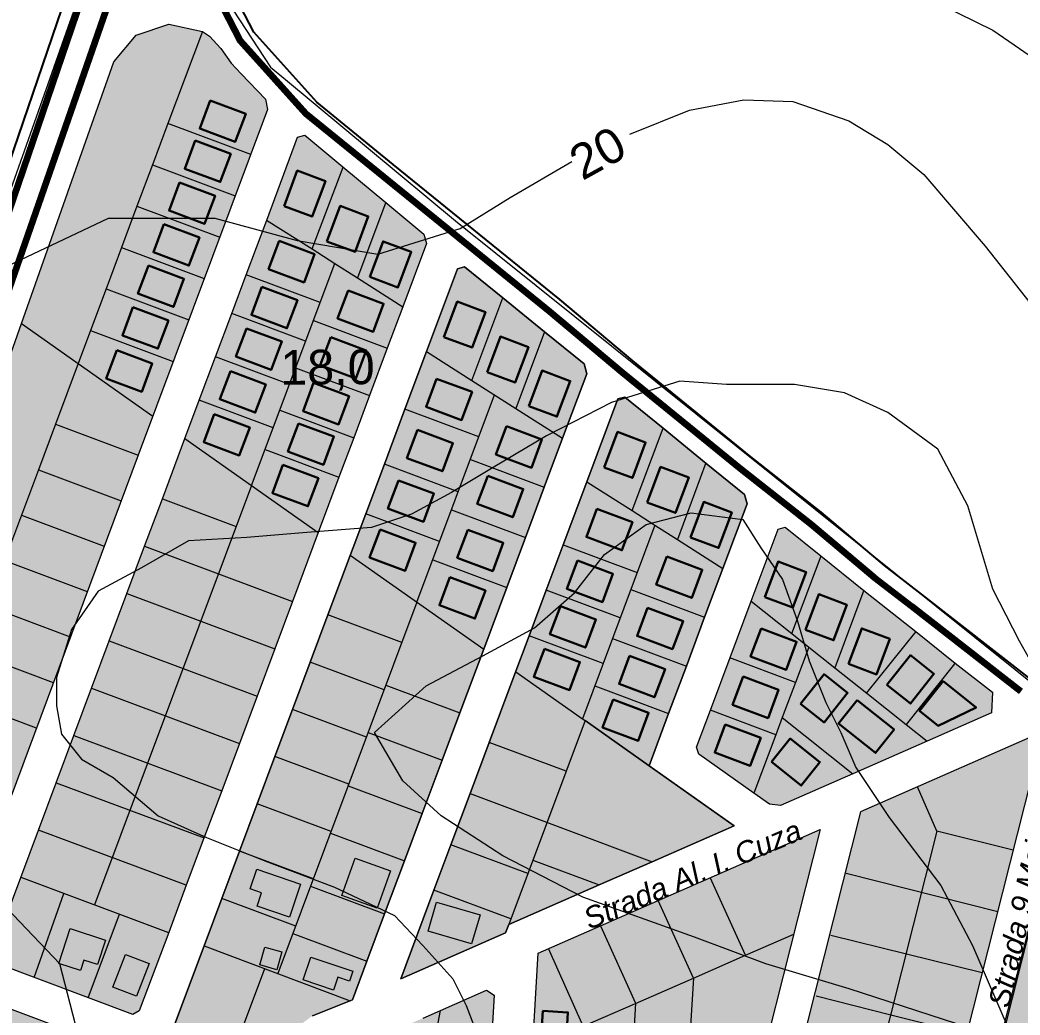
# Model space of a CAD drawing. Header units: metres. Extents: x 783184 to 1587399, y 282652 to 580595.
# Drawn here: x 787942.8 to 788259.5, y 291125.7 to 291440.9 of the extents above; entities that cross this region are included whole.
import ezdxf

# ---------------------------------------------------------------- set-up
doc = ezdxf.new("R2010")
doc.units = ezdxf.units.M
doc.header["$LTSCALE"] = 0.5
for name, color, linetype in [('cladiri', 18, 'CONTINUOUS'), ('curbe  de nivelI', 7, 'CONTINUOUS'), ('denumire strazi', 3, 'CONTINUOUS'), ('drumuri extravilan', 7, 'CONTINUOUS'), ('institutii publice servicii', 20, 'CONTINUOUS'), ('Limita intravilan existent', 1, 'CONTINUOUS'), ('Limita intravilan propus', 5, 'CONTINUOUS'), ('locuinte si functiuni complementare', 51, 'CONTINUOUS'), ('spatii verzi', 90, 'CONTINUOUS'), ('strazi', 7, 'CONTINUOUS')]:
    doc.layers.add(name, color=color, linetype=linetype)
doc.layers.add('cote de nivel', color=1, linetype='CONTINUOUS', lineweight=211)
doc.layers.add('Limite proprietati', color=7, linetype='CONTINUOUS', lineweight=5)
doc.styles.add('arial', font='arial.ttf')
doc.styles.add('ARIAL_ITALIC', font='ariali.ttf')

msp = doc.modelspace()

# ---------------------------------------------------------------- hatches: boundary and pattern name
at = {"layer": 'cladiri', "linetype": 'ByBlock', "lineweight": 30}
h = msp.add_hatch(color=0, dxfattribs=at)
h.dxf.hatch_style = 1
h.paths.add_polyline_path([(788014.34261, 291411.19488), (788003.1038, 291415.40074), (787999.77416, 291406.50336), (788011.01297, 291402.2975)])
h = msp.add_hatch(color=0, dxfattribs=at)
h.dxf.hatch_style = 1
h.paths.add_polyline_path([(788009.57757, 291398.46185), (787998.33876, 291402.66771), (787995.00912, 291393.77032), (788006.24792, 291389.56446)])
h = msp.add_hatch(color=0, dxfattribs=at)
h.dxf.hatch_style = 1
h.paths.add_polyline_path([(788039.55312, 291389.86824), (788030.65573, 291393.19788), (788026.44987, 291381.95907), (788035.34725, 291378.62943)])
h = msp.add_hatch(color=0, dxfattribs=at)
h.dxf.hatch_style = 1
h.paths.add_polyline_path([(788004.62021, 291385.21493), (787993.38141, 291389.42079), (787990.05177, 291380.5234), (788001.29057, 291376.31754)])
h = msp.add_hatch(color=0, dxfattribs=at)
h.dxf.hatch_style = 1
h.paths.add_polyline_path([(788053.14786, 291378.64312), (788044.25048, 291381.97276), (788040.04462, 291370.73396), (788048.942, 291367.40432)])
h = msp.add_hatch(color=0, dxfattribs=at)
h.dxf.hatch_style = 1
h.paths.add_polyline_path([(787999.67602, 291372.00317), (787988.43722, 291376.20904), (787985.10758, 291367.31165), (787996.34638, 291363.10579)])
h = msp.add_hatch(color=0, dxfattribs=at)
h.dxf.hatch_style = 1
h.paths.add_polyline_path([(788036.12031, 291366.67495), (788024.8815, 291370.88081), (788021.55186, 291361.98342), (788032.79067, 291357.77756)])
h = msp.add_hatch(color=0, dxfattribs=at)
h.dxf.hatch_style = 1
h.paths.add_polyline_path([(788066.74692, 291367.41445), (788057.84954, 291370.74409), (788053.64368, 291359.50528), (788062.54106, 291356.17564)])
h = msp.add_hatch(color=0, dxfattribs=at)
h.dxf.hatch_style = 1
h.paths.add_polyline_path([(787994.77851, 291358.91615), (787983.5397, 291363.12201), (787980.21006, 291354.22462), (787991.44887, 291350.01876)])
h = msp.add_hatch(color=0, dxfattribs=at)
h.dxf.hatch_style = 1
h.paths.add_polyline_path([(788030.68546, 291352.15208), (788019.44666, 291356.35794), (788016.11702, 291347.46055), (788027.35582, 291343.25469)])
h = msp.add_hatch(color=0, dxfattribs=at)
h.dxf.hatch_style = 1
h.paths.add_polyline_path([(788058.01058, 291350.98745), (788046.77178, 291355.19331), (788043.44214, 291346.29592), (788054.68094, 291342.09006)])
h = msp.add_hatch(color=0, dxfattribs=at)
h.dxf.hatch_style = 1
h.paths.add_polyline_path([(788090.21363, 291348.34608), (788081.31624, 291351.67572), (788077.11038, 291340.43692), (788086.00776, 291337.10728)])
h = msp.add_hatch(color=0, dxfattribs=at)
h.dxf.hatch_style = 1
h.paths.add_polyline_path([(787989.82532, 291345.68035), (787978.58651, 291349.88621), (787975.25687, 291340.98883), (787986.49568, 291336.78297)])
h = msp.add_hatch(color=0, dxfattribs=at)
h.dxf.hatch_style = 1
h.paths.add_polyline_path([(788025.76514, 291339.0041), (788014.52633, 291343.20996), (788011.19669, 291334.31258), (788022.4355, 291330.10671)])
h = msp.add_hatch(color=0, dxfattribs=at)
h.dxf.hatch_style = 1
h.paths.add_polyline_path([(788103.86205, 291337.26439), (788094.96466, 291340.59403), (788090.7588, 291329.35522), (788099.65618, 291326.02558)])
h = msp.add_hatch(color=0, dxfattribs=at)
h.dxf.hatch_style = 1
h.paths.add_polyline_path([(788052.4852, 291336.22265), (788041.2464, 291340.42851), (788037.91676, 291331.53112), (788049.15556, 291327.32526)])
h = msp.add_hatch(color=0, dxfattribs=at)
h.dxf.hatch_style = 1
h.paths.add_polyline_path([(787984.72541, 291332.0525), (787973.48661, 291336.25836), (787970.15697, 291327.36098), (787981.39577, 291323.15512)])
h = msp.add_hatch(color=0, dxfattribs=at)
h.dxf.hatch_style = 1
h.paths.add_polyline_path([(788020.69233, 291325.44866), (788009.45352, 291329.65452), (788006.12388, 291320.75713), (788017.36269, 291316.55127)])
h = msp.add_hatch(color=0, dxfattribs=at)
h.dxf.hatch_style = 1
h.paths.add_polyline_path([(788117.08297, 291326.51713), (788108.18559, 291329.84677), (788103.97973, 291318.60796), (788112.87711, 291315.27832)])
h = msp.add_hatch(color=0, dxfattribs=at)
h.dxf.hatch_style = 1
h.paths.add_polyline_path([(788047.05146, 291321.70272), (788035.81265, 291325.90858), (788032.48301, 291317.01119), (788043.72182, 291312.80533)])
h = msp.add_hatch(color=0, dxfattribs=at)
h.dxf.hatch_style = 1
h.paths.add_polyline_path([(788085.9996, 291323.06524), (788074.76079, 291327.2711), (788071.43115, 291318.37371), (788082.66996, 291314.16785)])
h = msp.add_hatch(color=0, dxfattribs=at)
h.dxf.hatch_style = 1
h.paths.add_polyline_path([(788015.60702, 291311.85983), (788004.36822, 291316.06569), (788001.03858, 291307.1683), (788012.27738, 291302.96244)])
h = msp.add_hatch(color=0, dxfattribs=at)
h.dxf.hatch_style = 1
h.paths.add_polyline_path([(788042.26707, 291308.918), (788031.02827, 291313.12386), (788027.69863, 291304.22648), (788038.93743, 291300.02062)])
h = msp.add_hatch(color=0, dxfattribs=at)
h.dxf.hatch_style = 1
h.paths.add_polyline_path([(788108.11366, 291307.97573), (788096.87486, 291312.18159), (788093.54522, 291303.28421), (788104.78402, 291299.07835)])
h = msp.add_hatch(color=0, dxfattribs=at)
h.dxf.hatch_style = 1
h.paths.add_polyline_path([(788079.92727, 291306.83889), (788068.68846, 291311.04475), (788065.35882, 291302.14737), (788076.59763, 291297.9415)])
h = msp.add_hatch(color=0, dxfattribs=at)
h.dxf.hatch_style = 1
h.paths.add_polyline_path([(788140.97519, 291307.09396), (788132.0778, 291310.4236), (788127.87194, 291299.1848), (788136.76933, 291295.85516)])
h = msp.add_hatch(color=0, dxfattribs=at)
h.dxf.hatch_style = 1
h.paths.add_polyline_path([(788037.34019, 291295.75251), (788026.10139, 291299.95837), (788022.77175, 291291.06099), (788034.01055, 291286.85513)])
h = msp.add_hatch(color=0, dxfattribs=at)
h.dxf.hatch_style = 1
h.paths.add_polyline_path([(788102.24191, 291292.28537), (788091.0031, 291296.49123), (788087.67346, 291287.59384), (788098.91227, 291283.38798)])
h = msp.add_hatch(color=0, dxfattribs=at)
h.dxf.hatch_style = 1
h.paths.add_polyline_path([(788154.61079, 291295.97802), (788145.71341, 291299.30766), (788141.50754, 291288.06886), (788150.40493, 291284.73922)])
h = msp.add_hatch(color=0, dxfattribs=at)
h.dxf.hatch_style = 1
h.paths.add_polyline_path([(788073.94957, 291290.86542), (788062.71076, 291295.07128), (788059.38112, 291286.1739), (788070.61993, 291281.96804)])
h = msp.add_hatch(color=0, dxfattribs=at)
h.dxf.hatch_style = 1
h.paths.add_polyline_path([(788168.26413, 291284.89404), (788159.36674, 291288.22368), (788155.16088, 291276.98488), (788164.05827, 291273.65524)])
h = msp.add_hatch(color=0, dxfattribs=at)
h.dxf.hatch_style = 1
h.paths.add_polyline_path([(788136.77187, 291281.84172), (788125.53306, 291286.04758), (788122.20342, 291277.1502), (788133.44223, 291272.94434)])
h = msp.add_hatch(color=0, dxfattribs=at)
h.dxf.hatch_style = 1
h.paths.add_polyline_path([(788068.12309, 291275.29604), (788056.88428, 291279.5019), (788053.55464, 291270.60451), (788064.79344, 291266.39865)])
h = msp.add_hatch(color=0, dxfattribs=at)
h.dxf.hatch_style = 1
h.paths.add_polyline_path([(788095.86282, 291275.23933), (788084.62402, 291279.44519), (788081.29438, 291270.5478), (788092.53318, 291266.34194)])
h = msp.add_hatch(color=0, dxfattribs=at)
h.dxf.hatch_style = 1
h.paths.add_polyline_path([(788158.88593, 291266.75221), (788147.64712, 291270.95808), (788144.31748, 291262.06069), (788155.55629, 291257.85483)])
h = msp.add_hatch(color=0, dxfattribs=at)
h.dxf.hatch_style = 1
h.paths.add_polyline_path([(788130.63428, 291265.44101), (788119.39548, 291269.64688), (788116.06584, 291260.74949), (788127.30464, 291256.54363)])
h = msp.add_hatch(color=0, dxfattribs=at)
h.dxf.hatch_style = 1
h.paths.add_polyline_path([(788191.80663, 291266.02857), (788182.90924, 291269.35821), (788178.70338, 291258.1194), (788187.60077, 291254.78976)])
h = msp.add_hatch(color=0, dxfattribs=at)
h.dxf.hatch_style = 1
h.paths.add_polyline_path([(788090.23856, 291260.21031), (788078.99976, 291264.41617), (788075.67012, 291255.51878), (788086.90892, 291251.31292)])
h = msp.add_hatch(color=0, dxfattribs=at)
h.dxf.hatch_style = 1
h.paths.add_polyline_path([(788204.68581, 291255.68084), (788195.78842, 291259.01048), (788191.58256, 291247.77168), (788200.47995, 291244.44204)])
h = msp.add_hatch(color=0, dxfattribs=at)
h.dxf.hatch_style = 1
h.paths.add_polyline_path([(788125.23676, 291251.01789), (788113.99796, 291255.22375), (788110.66832, 291246.32636), (788121.90712, 291242.1205)])
h = msp.add_hatch(color=0, dxfattribs=at)
h.dxf.hatch_style = 1
h.paths.add_polyline_path([(788152.81115, 291250.51934), (788141.57235, 291254.7252), (788138.24271, 291245.82781), (788149.48151, 291241.62195)])
h = msp.add_hatch(color=0, dxfattribs=at)
h.dxf.hatch_style = 1
h.paths.add_polyline_path([(788188.79296, 291243.9553), (788177.55416, 291248.16116), (788174.22452, 291239.26377), (788185.46332, 291235.05791)])
h = msp.add_hatch(color=0, dxfattribs=at)
h.dxf.hatch_style = 1
h.paths.add_polyline_path([(788218.29626, 291244.86319), (788209.39887, 291248.19283), (788205.19301, 291236.95402), (788214.09039, 291233.62438)])
h = msp.add_hatch(color=0, dxfattribs=at)
h.dxf.hatch_style = 1
h.paths.add_polyline_path([(788120.18581, 291237.52086), (788108.94701, 291241.72672), (788105.61737, 291232.82933), (788116.85617, 291228.62347)])
h = msp.add_hatch(color=0, dxfattribs=at)
h.dxf.hatch_style = 1
h.paths.add_polyline_path([(788147.1122, 291235.29074), (788135.8734, 291239.4966), (788132.54376, 291230.59922), (788143.78256, 291226.39336)])
h = msp.add_hatch(color=0, dxfattribs=at)
h.dxf.hatch_style = 1
h.paths.add_polyline_path([(788217.37128, 291230.26973), (788224.80834, 291224.35871), (788232.27489, 291233.75289), (788224.83783, 291239.66391)])
h = msp.add_hatch(color=0, dxfattribs=at)
h.dxf.hatch_style = 1
h.paths.add_polyline_path([(788183.0816, 291228.69352), (788171.84279, 291232.89938), (788168.51315, 291224.00199), (788179.75196, 291219.79613)])
h = msp.add_hatch(color=0, dxfattribs=at)
h.dxf.hatch_style = 1
h.paths.add_polyline_path([(788204.95075, 291227.77607), (788197.51369, 291233.68709), (788190.04714, 291224.29291), (788197.4842, 291218.38189)])
h = msp.add_hatch(color=0, dxfattribs=at)
h.dxf.hatch_style = 1
h.paths.add_polyline_path([(788235.18576, 291231.43931), (788227.71921, 291222.04513), (788233.65431, 291217.32788), (788245.61071, 291223.15351)])
h = msp.add_hatch(color=0, dxfattribs=at)
h.dxf.hatch_style = 1
h.paths.add_polyline_path([(788141.93285, 291221.45059), (788130.69404, 291225.65645), (788127.3644, 291216.75906), (788138.60321, 291212.5532)])
h = msp.add_hatch(color=0, dxfattribs=at)
h.dxf.hatch_style = 1
h.paths.add_polyline_path([(788207.92997, 291225.49466), (788202.01895, 291218.0576), (788213.76168, 291208.72442), (788219.6727, 291216.16148)])
h = msp.add_hatch(color=0, dxfattribs=at)
h.dxf.hatch_style = 1
h.paths.add_polyline_path([(788177.41883, 291213.5616), (788166.18002, 291217.76746), (788162.85038, 291208.87007), (788174.08919, 291204.66421)])
h = msp.add_hatch(color=0, dxfattribs=at)
h.dxf.hatch_style = 1
h.paths.add_polyline_path([(788186.76851, 291213.30945), (788180.85749, 291205.87239), (788190.25168, 291198.40584), (788196.16269, 291205.8429)])
at = {"layer": 'cladiri', "linetype": 'ByBlock', "lineweight": 5}
h = msp.add_hatch(color=256, dxfattribs=at)
h.paths.add_polyline_path([(788060.16996, 291171.40966), (788048.96187, 291175.42484), (788044.73302, 291163.62029), (788055.94111, 291159.60511)])
h.paths.add_polyline_path([(788043.5123, 291137.70882), (788047.19323, 291136.4827), (788048.22815, 291139.58963), (788034.90537, 291144.02746), (788032.50816, 291136.83083), (788042.15002, 291133.61912)])
h.paths.add_polyline_path([(788025.75786, 291145.70682), (788020.35655, 291147.21522), (788018.7909, 291141.60896), (788024.19221, 291140.10055)])
h.paths.add_polyline_path([(788031.72682, 291167.18314), (788017.87532, 291171.93798), (788015.73972, 291165.71667), (788019.37109, 291164.47012), (788017.92557, 291160.2591), (788028.14568, 291156.75081)])
msp.add_hatch(color=256, dxfattribs=at).paths.add_polyline_path([(788088.53195, 291157.46621), (788074.78619, 291161.48138), (788072.09245, 291152.25951), (788085.83822, 291148.24434)])
h = msp.add_hatch(color=256, dxfattribs=at)
h.paths.add_polyline_path([(787969.92502, 291149.44632), (787958.77828, 291153.0879), (787955.17828, 291142.06844), (787961.99239, 291139.84231), (787963.05763, 291143.10293), (787967.39025, 291141.68749)])
h.paths.add_polyline_path([(787983.72492, 291142.09414), (787976.24869, 291144.94791), (787972.28298, 291134.55868), (787979.75922, 291131.70491)])
at = {"layer": 'cladiri', "linetype": 'ByBlock', "lineweight": 30}
h = msp.add_hatch(color=0, dxfattribs=at)
h.dxf.hatch_style = 1
h.paths.add_polyline_path([(788116.37346, 291126.57433), (788108.38647, 291127.0303), (788107.73102, 291115.54899), (788115.71801, 291115.09303)])
at = {"layer": 'institutii publice servicii', "linetype": 'ByBlock', "lineweight": 5}
h = msp.add_hatch(color=1, dxfattribs=at)
h.paths.add_polyline_path([(788206.59663, 291202.16469), (788184.25981, 291219.91813), (788182.23914, 291214.51853), (788175.29518, 291195.96306), (788180.23956, 291192.47849), (788183.70608, 291192.12937)])
h.paths.add_polyline_path([(788210.99065, 291227.67677), (788200.89506, 291235.7008), (788192.62572, 291242.27332), (788188.44276, 291231.09572), (788184.25981, 291219.91813), (788206.59663, 291202.16469), (788230.11944, 291212.4731), (788223.51623, 291217.72137)])
at = {"layer": 'locuinte si functiuni complementare', "linetype": 'ByBlock', "lineweight": 5}
for points in [[(788021.23459, 291412.49252), (788020.55559, 291415.81329), (788012.90454, 291423.83952), (788009.67185, 291427.23072), (788006.42654, 291431.88821), (788002.80987, 291435.72704), (788000.59316, 291437.22347), (787989.70752, 291408.13511), (787984.80068, 291395.02317), (787979.89384, 291381.91122), (787974.987, 291368.79928), (787970.08015, 291355.68733), (787965.17331, 291342.57538), (787961.26193, 291332.12353), (787961.26194, 291332.12352), (787954.03824, 291312.82049), (787948.65573, 291298.43749), (787943.27323, 291284.0545), (787937.89073, 291269.6715), (787932.50822, 291255.28849), (787927.12572, 291240.90549), (787921.74321, 291226.52248), (787916.36071, 291212.13949), (787910.97821, 291197.7565), (787905.60026, 291183.38566), (787931.86466, 291173.55682), (787980.26624, 291303.00527)], [(788059.25541, 291336.85057), (788064.16704, 291349.97532), (788071.65748, 291369.9911), (788070.85878, 291372.9785), (788058.75101, 291383.03435), (788045.2032, 291394.28619), (788033.11643, 291404.26618), (788030.87323, 291403.66645), (788021.06012, 291377.44221), (788014.55117, 291360.04916), (788009.9808, 291347.83632), (788004.84965, 291334.12497), (787999.71849, 291320.41362), (787995.15835, 291308.22813), (787988.02089, 291289.1574), (787982.41308, 291274.17235), (787976.80526, 291259.18727), (787971.22857, 291244.19056), (787965.62075, 291229.20548), (787960.01294, 291214.2204), (787954.40512, 291199.23533), (787948.79731, 291184.25026), (787943.18949, 291169.26517), (787933.83087, 291144.25728), (787934.70977, 291142.32613), (787978.7218, 291125.83543), (787980.68132, 291126.97325), (787990.0413, 291151.77027), (787995.59453, 291166.73747), (788001.20235, 291181.72255), (788006.81017, 291196.70763), (788012.41798, 291211.69268), (788018.02579, 291226.67774), (788023.6336, 291241.6628), (788029.24141, 291256.64787), (788037.40268, 291278.45621), (788043.96009, 291295.97879), (788048.64262, 291308.49132), (788053.64759, 291321.8655)], [(788108.95833, 291342.14333), (788121.47948, 291331.98275), (788122.3233, 291328.82742), (788114.67457, 291308.38869), (788108.88937, 291292.9296), (788102.93107, 291277.00796), (788096.97277, 291261.08633), (788089.68634, 291241.61571), (788082.13485, 291221.4368), (788076.52704, 291206.45173), (788070.21824, 291189.59351), (788064.61043, 291174.60845), (788058.30164, 291157.75024), (788052.69382, 291142.76515), (788048.10308, 291130.49788), (788035.48823, 291125.48655), (788024.20369, 291117.19797), (788018.55165, 291111.80179), (788016.95162, 291111.55095), (787992.66821, 291120.64961), (787991.78931, 291122.58076), (788001.19078, 291147.64177), (788006.73333, 291162.60879), (788012.34115, 291177.59387), (788017.94903, 291192.57894), (788023.55691, 291207.56399), (788029.16462, 291222.54911), (788034.77248, 291237.53417), (788040.38029, 291252.51924), (788052.32402, 291284.43498), (788058.24026, 291300.24422), (788064.73128, 291317.58946), (788071.56709, 291335.85594), (788081.38077, 291362.07981), (788083.61005, 291362.686), (788095.732, 291352.87614)], [(788160.19799, 291300.45291), (788172.27014, 291290.60789), (788173.08778, 291287.58309), (788165.44684, 291267.16517), (788159.66077, 291251.70376), (788153.8707, 291236.23166), (788148.26288, 291221.24658), (788142.06997, 291204.69805), (788169.03211, 291185.69633), (788143.04419, 291174.30328), (788126.21028, 291166.92333), (788097.61717, 291154.38817), (788096.63957, 291151.77584), (788063.43039, 291137.21724), (788073.92575, 291165.2627), (788079.31789, 291179.67144), (788085.38403, 291195.88126), (788091.45018, 291212.09107), (788098.95573, 291232.14723), (788104.07676, 291245.83151), (788109.47428, 291260.25464), (788114.8718, 291274.67777), (788122.33936, 291294.63242), (788132.15304, 291320.85629), (788134.39527, 291321.46502), (788146.49631, 291311.62685)], [(788237.83792, 291100.35309), (788265.72635, 291210.59077), (788262.63708, 291213.63005), (788209.00544, 291190.11922), (788180.31572, 291076.24808), (788162.23333, 290995.65279), (788136.84753, 290932.96788), (788138.55753, 290928.26888), (788184.65372, 290904.85845), (788189.20792, 290906.91916)]]:
    msp.add_hatch(color=51, dxfattribs=at).paths.add_polyline_path(points)
h = msp.add_hatch(color=51, dxfattribs=at)
h.paths.add_polyline_path([(788182.23914, 291214.51853), (788161.46688, 291222.29207), (788157.08181, 291210.5744), (788157.78218, 291208.30545), (788175.29518, 291195.96306)])
h.paths.add_polyline_path([(788188.43376, 291231.07167), (788167.66151, 291238.84521), (788161.46688, 291222.29207), (788182.23914, 291214.51853), (788184.25981, 291219.91813)])
h.paths.add_polyline_path([(788192.62572, 291242.27332), (788187.28462, 291246.51846), (788174.37334, 291256.78041), (788167.7173, 291238.99429), (788167.66151, 291238.84521), (788188.43376, 291231.07167)])
h.paths.add_polyline_path([(788196.4957, 291271.13209), (788185.1646, 291280.23761), (788182.91907, 291279.61613), (788174.37334, 291256.78041), (788187.28462, 291246.51846)])
h.paths.add_polyline_path([(788210.07085, 291260.22013), (788196.4957, 291271.13209), (788187.28462, 291246.51846), (788192.62572, 291242.27332), (788200.89506, 291235.7008)])
h.paths.add_polyline_path([(788226.54596, 291247.24798), (788210.07085, 291260.22013), (788200.89506, 291235.7008), (788210.87163, 291227.77137)])
h.paths.add_polyline_path([(788238.96011, 291237.15238), (788226.54596, 291247.24798), (788210.87163, 291227.77137), (788210.99065, 291227.67677), (788223.51623, 291217.72137), (788230.11944, 291212.4731), (788250.54584, 291221.4322), (788250.81321, 291227.96024)])
h = msp.add_hatch(color=256, dxfattribs=at)
h.paths.add_polyline_path([(788247.37554, 291010.44953), (788233.63572, 291042.47863), (788217.25282, 290977.45985), (788239.37993, 290978.71174)])
h.paths.add_polyline_path([(788259.39457, 291058.15834), (788237.73077, 291058.73065), (788233.63572, 291042.47863), (788247.37554, 291010.44953)])
h.paths.add_polyline_path([(788257.69929, 291088.16101), (788245.07035, 291087.85925), (788237.73077, 291058.73065), (788259.38572, 291058.31488)])
h.paths.add_polyline_path([(788273.64405, 291115.06352), (788252.79842, 291116.79334), (788245.07035, 291087.85925), (788275.24482, 291088.58025)])
h.paths.add_polyline_path([(788304.06004, 291156.5695), (788265.88179, 291166.18937), (788252.79842, 291116.79334), (788273.64405, 291115.06352), (788301.12766, 291114.10843)])
h.paths.add_polyline_path([(788305.47872, 291177.11219), (788275.38489, 291203.90423), (788265.88179, 291166.18937), (788304.06004, 291156.5695)])
h = msp.add_hatch(color=51, dxfattribs=at)
h.paths.add_polyline_path([(788196.252, 291184.52647), (788106.91171, 291145.32213), (788105.04867, 291112.6879), (788106.38012, 291111.1904), (788173.41053, 291107.14788), (788177.51058, 291110.14792)])
h.paths.add_polyline_path([(788172.52233, 291090.66679), (788170.34733, 291093.78279), (788106.60109, 291097.6568), (788087.15974, 291064.91909), (788088.42072, 291054.71492), (788089.12975, 291049.85828), (788089.7797, 291047.64725), (788095.70492, 291026.38082), (788145.06801, 291035.24456), (788146.60216, 291027.39382), (788097.82686, 291018.63392), (788103.0734, 290999.29178), (788103.61338, 290993.00671), (788108.69451, 290945.12186), (788126.28175, 290936.18896), (788138.38827, 290965.84183), (788151.02321, 290996.8699), (788151.97835, 290999.80888)])
h.paths.add_polyline_path([(788074.95336, 291059.87386), (788074.96167, 291065.18889), (788075.587, 291065.84982), (788075.58987, 291067.68199), (788077.32981, 291072.33586), (788090.87435, 291095.91735), (788092.30273, 291120.4276), (788074.56034, 291119.93143), (788075.86639, 291127.12007), (788070.55367, 291124.7658), (788052.17621, 291116.80439), (788046.77771, 291116.30298), (788034.46034, 291109.9992), (788028.80345, 291105.98191), (788021.60948, 291099.17764), (788018.97741, 291096.66472), (787983.674, 291046.56977), (787979.64175, 291043.80992), (787960.77177, 291016.89731), (788033.8746, 290979.84279), (788033.30185, 290979.08034), (788094.00737, 290948.21246), (788096.67344, 290948.34225), (788091.95565, 290992.88824), (788080.31331, 291034.33809), (788078.19598, 291041.87634), (788077.39584, 291046.1442)])
h = msp.add_hatch(color=51, dxfattribs=at)
h.paths.add_polyline_path([(787948.85764, 291124.25014), (787930.40394, 291131.16449), (787928.45908, 291130.27559), (787923.20831, 291116.19088), (787943.15087, 291109.01933)])
h.paths.add_polyline_path([(787943.15087, 291109.01933), (787923.20831, 291116.19088), (787917.95755, 291102.10616), (787918.82028, 291100.21133), (787937.35967, 291093.56319)])
h.paths.add_polyline_path([(787963.10192, 291101.84473), (787943.15087, 291109.01933), (787937.35967, 291093.56319), (787957.3174, 291086.40643)])
h.paths.add_polyline_path([(787968.70987, 291116.81178), (787948.85764, 291124.25014), (787943.15087, 291109.01933), (787963.10192, 291101.84473)])
h.paths.add_polyline_path([(787988.56728, 291109.37149), (787968.70987, 291116.81178), (787963.10192, 291101.84473), (787983.05818, 291094.66826)])
h.paths.add_polyline_path([(787983.05818, 291094.66826), (787963.10192, 291101.84473), (787957.3174, 291086.40643), (787977.28035, 291079.24781)])
h.paths.add_polyline_path([(788000.26247, 291088.48142), (787983.05818, 291094.66826), (787977.28035, 291079.24781), (787989.40869, 291074.89864), (787990.39024, 291074.94233)])
h.paths.add_polyline_path([(788009.0705, 291100.56103), (788008.83881, 291101.77603), (787988.56728, 291109.37149), (787983.05818, 291094.66826), (788000.26247, 291088.48142)])
at = {"layer": 'spatii verzi', "linetype": 'ByBlock', "lineweight": 5}
for points in [[(787961.26193, 291332.12353), (787965.17331, 291342.57538), (787970.08015, 291355.68733), (787974.987, 291368.79928), (787979.89384, 291381.91122), (787984.80068, 291395.02317), (787989.70752, 291408.13511), (788000.59316, 291437.22347), (787989.98557, 291439.5894), (787979.58841, 291436.02722), (787972.52447, 291427.58441), (787943.34434, 291344.75106), (787888.63916, 291189.73295), (787905.60026, 291183.38566), (787910.97821, 291197.7565), (787916.36071, 291212.13949), (787921.74321, 291226.52248), (787927.12572, 291240.90549), (787932.50822, 291255.28849), (787937.89073, 291269.6715), (787943.27323, 291284.0545), (787948.65573, 291298.43749), (787954.03824, 291312.82049), (787961.26194, 291332.12352)], [(788092.9761, 291131.98239), (788090.58505, 291133.64247), (788075.86639, 291127.12007), (788074.56034, 291119.93143), (788092.30273, 291120.4276)]]:
    msp.add_hatch(color=3, dxfattribs=at).paths.add_polyline_path(points)

# ---------------------------------------------------------------- linework, layer by layer
at = {"layer": 'cladiri', "color": 0, "linetype": 'ByBlock', "lineweight": 30}
for points in [[(788003.1038, 291415.40074), (788014.34261, 291411.19488), (788011.01297, 291402.2975), (787999.77416, 291406.50336), (788003.1038, 291415.40074)], [(787998.33876, 291402.66771), (788009.57757, 291398.46185), (788006.24792, 291389.56446), (787995.00912, 291393.77032), (787998.33876, 291402.66771)], [(788026.44987, 291381.95907), (788030.65573, 291393.19788), (788039.55312, 291389.86824), (788035.34725, 291378.62943), (788026.44987, 291381.95907)], [(787993.38141, 291389.42079), (788004.62021, 291385.21493), (788001.29057, 291376.31754), (787990.05177, 291380.5234), (787993.38141, 291389.42079)], [(788040.04462, 291370.73396), (788044.25048, 291381.97276), (788053.14786, 291378.64312), (788048.942, 291367.40432), (788040.04462, 291370.73396)], [(787988.43722, 291376.20904), (787999.67602, 291372.00317), (787996.34638, 291363.10579), (787985.10758, 291367.31165), (787988.43722, 291376.20904)], [(788024.8815, 291370.88081), (788036.12031, 291366.67495), (788032.79067, 291357.77756), (788021.55186, 291361.98342), (788024.8815, 291370.88081)], [(788053.64368, 291359.50528), (788057.84954, 291370.74409), (788066.74692, 291367.41445), (788062.54106, 291356.17564), (788053.64368, 291359.50528)], [(787983.5397, 291363.12201), (787994.77851, 291358.91615), (787991.44887, 291350.01876), (787980.21006, 291354.22462), (787983.5397, 291363.12201)], [(788019.44666, 291356.35794), (788030.68546, 291352.15208), (788027.35582, 291343.25469), (788016.11702, 291347.46055), (788019.44666, 291356.35794)], [(788046.77178, 291355.19331), (788058.01058, 291350.98745), (788054.68094, 291342.09006), (788043.44214, 291346.29592), (788046.77178, 291355.19331)], [(788077.11038, 291340.43692), (788081.31624, 291351.67572), (788090.21363, 291348.34608), (788086.00776, 291337.10728), (788077.11038, 291340.43692)], [(787978.58651, 291349.88621), (787989.82532, 291345.68035), (787986.49568, 291336.78297), (787975.25687, 291340.98883), (787978.58651, 291349.88621)], [(788014.52633, 291343.20996), (788025.76514, 291339.0041), (788022.4355, 291330.10671), (788011.19669, 291334.31258), (788014.52633, 291343.20996)], [(788090.7588, 291329.35522), (788094.96466, 291340.59403), (788103.86205, 291337.26439), (788099.65618, 291326.02558), (788090.7588, 291329.35522)], [(788041.2464, 291340.42851), (788052.4852, 291336.22265), (788049.15556, 291327.32526), (788037.91676, 291331.53112), (788041.2464, 291340.42851)], [(787973.48661, 291336.25836), (787984.72541, 291332.0525), (787981.39577, 291323.15512), (787970.15697, 291327.36098), (787973.48661, 291336.25836)], [(788009.45352, 291329.65452), (788020.69233, 291325.44866), (788017.36269, 291316.55127), (788006.12388, 291320.75713), (788009.45352, 291329.65452)], [(788103.97973, 291318.60796), (788108.18559, 291329.84677), (788117.08297, 291326.51713), (788112.87711, 291315.27832), (788103.97973, 291318.60796)], [(788035.81265, 291325.90858), (788047.05146, 291321.70272), (788043.72182, 291312.80533), (788032.48301, 291317.01119), (788035.81265, 291325.90858)], [(788074.76079, 291327.2711), (788085.9996, 291323.06524), (788082.66996, 291314.16785), (788071.43115, 291318.37371), (788074.76079, 291327.2711)], [(788004.36822, 291316.06569), (788015.60702, 291311.85983), (788012.27738, 291302.96244), (788001.03858, 291307.1683), (788004.36822, 291316.06569)], [(788031.02827, 291313.12386), (788042.26707, 291308.918), (788038.93743, 291300.02062), (788027.69863, 291304.22648), (788031.02827, 291313.12386)], [(788096.87486, 291312.18159), (788108.11366, 291307.97573), (788104.78402, 291299.07835), (788093.54522, 291303.28421), (788096.87486, 291312.18159)], [(788068.68846, 291311.04475), (788079.92727, 291306.83889), (788076.59763, 291297.9415), (788065.35882, 291302.14737), (788068.68846, 291311.04475)], [(788127.87194, 291299.1848), (788132.0778, 291310.4236), (788140.97519, 291307.09396), (788136.76933, 291295.85516), (788127.87194, 291299.1848)], [(788026.10139, 291299.95837), (788037.34019, 291295.75251), (788034.01055, 291286.85513), (788022.77175, 291291.06099), (788026.10139, 291299.95837)], [(788091.0031, 291296.49123), (788102.24191, 291292.28537), (788098.91227, 291283.38798), (788087.67346, 291287.59384), (788091.0031, 291296.49123)], [(788141.50754, 291288.06886), (788145.71341, 291299.30766), (788154.61079, 291295.97802), (788150.40493, 291284.73922), (788141.50754, 291288.06886)], [(788062.71076, 291295.07128), (788073.94957, 291290.86542), (788070.61993, 291281.96804), (788059.38112, 291286.1739), (788062.71076, 291295.07128)], [(788155.16088, 291276.98488), (788159.36674, 291288.22368), (788168.26413, 291284.89404), (788164.05827, 291273.65524), (788155.16088, 291276.98488)], [(788125.53306, 291286.04758), (788136.77187, 291281.84172), (788133.44223, 291272.94434), (788122.20342, 291277.1502), (788125.53306, 291286.04758)], [(788056.88428, 291279.5019), (788068.12309, 291275.29604), (788064.79344, 291266.39865), (788053.55464, 291270.60451), (788056.88428, 291279.5019)], [(788084.62402, 291279.44519), (788095.86282, 291275.23933), (788092.53318, 291266.34194), (788081.29438, 291270.5478), (788084.62402, 291279.44519)], [(788147.64712, 291270.95808), (788158.88593, 291266.75221), (788155.55629, 291257.85483), (788144.31748, 291262.06069), (788147.64712, 291270.95808)], [(788119.39548, 291269.64688), (788130.63428, 291265.44101), (788127.30464, 291256.54363), (788116.06584, 291260.74949), (788119.39548, 291269.64688)], [(788178.70338, 291258.1194), (788182.90924, 291269.35821), (788191.80663, 291266.02857), (788187.60077, 291254.78976), (788178.70338, 291258.1194)], [(788078.99976, 291264.41617), (788090.23856, 291260.21031), (788086.90892, 291251.31292), (788075.67012, 291255.51878), (788078.99976, 291264.41617)], [(788191.58256, 291247.77168), (788195.78842, 291259.01048), (788204.68581, 291255.68084), (788200.47995, 291244.44204), (788191.58256, 291247.77168)], [(788113.99796, 291255.22375), (788125.23676, 291251.01789), (788121.90712, 291242.1205), (788110.66832, 291246.32636), (788113.99796, 291255.22375)], [(788141.57235, 291254.7252), (788152.81115, 291250.51934), (788149.48151, 291241.62195), (788138.24271, 291245.82781), (788141.57235, 291254.7252)], [(788177.55416, 291248.16116), (788188.79296, 291243.9553), (788185.46332, 291235.05791), (788174.22452, 291239.26377), (788177.55416, 291248.16116)], [(788205.19301, 291236.95402), (788209.39887, 291248.19283), (788218.29626, 291244.86319), (788214.09039, 291233.62438), (788205.19301, 291236.95402)], [(788108.94701, 291241.72672), (788120.18581, 291237.52086), (788116.85617, 291228.62347), (788105.61737, 291232.82933), (788108.94701, 291241.72672)], [(788135.8734, 291239.4966), (788147.1122, 291235.29074), (788143.78256, 291226.39336), (788132.54376, 291230.59922), (788135.8734, 291239.4966)], [(788217.37128, 291230.26973), (788224.83783, 291239.66391), (788232.27489, 291233.75289), (788224.80834, 291224.35871), (788217.37128, 291230.26973)], [(788171.84279, 291232.89938), (788183.0816, 291228.69352), (788179.75196, 291219.79613), (788168.51315, 291224.00199), (788171.84279, 291232.89938)], [(788190.04714, 291224.29291), (788197.51369, 291233.68709), (788204.95075, 291227.77607), (788197.4842, 291218.38189), (788190.04714, 291224.29291)], [(788227.71921, 291222.04513), (788235.18576, 291231.43931), (788245.61071, 291223.15351), (788233.65431, 291217.32788), (788227.71921, 291222.04513)], [(788130.69404, 291225.65645), (788141.93285, 291221.45059), (788138.60321, 291212.5532), (788127.3644, 291216.75906), (788130.69404, 291225.65645)], [(788207.92997, 291225.49466), (788219.6727, 291216.16148), (788213.76168, 291208.72442), (788202.01895, 291218.0576), (788207.92997, 291225.49466)], [(788166.18002, 291217.76746), (788177.41883, 291213.5616), (788174.08919, 291204.66421), (788162.85038, 291208.87007), (788166.18002, 291217.76746)], [(788180.85749, 291205.87239), (788186.76851, 291213.30945), (788196.16269, 291205.8429), (788190.25168, 291198.40584), (788180.85749, 291205.87239)]]:
    msp.add_lwpolyline(points, dxfattribs=at)
at = {"layer": 'cladiri'}
msp.add_lwpolyline([(788235.18576, 291231.43931), (788245.61071, 291223.15351), (788233.65431, 291217.32788), (788227.71921, 291222.04513)], close=True, dxfattribs=at)
at = {"layer": 'cladiri', "linetype": 'ByBlock', "lineweight": 5}
for points in [[(788048.96187, 291175.42484), (788060.16996, 291171.40966), (788055.94111, 291159.60511), (788044.73302, 291163.62029), (788048.96187, 291175.42484)], [(788017.87532, 291171.93798), (788031.72682, 291167.18314), (788028.14568, 291156.75081), (788017.92557, 291160.2591), (788019.37109, 291164.47012), (788015.73972, 291165.71667), (788017.87532, 291171.93798)], [(788074.78619, 291161.48138), (788088.53195, 291157.46621), (788085.83822, 291148.24434), (788072.09245, 291152.25951), (788074.78619, 291161.48138)], [(787958.77828, 291153.0879), (787969.92502, 291149.44632), (787967.39025, 291141.68749), (787963.05763, 291143.10293), (787961.99239, 291139.84231), (787955.17828, 291142.06844), (787958.77828, 291153.0879)], [(787972.28298, 291134.55868), (787976.24869, 291144.94791), (787983.72492, 291142.09414), (787979.75922, 291131.70491), (787972.28298, 291134.55868)], [(788025.75786, 291145.70682), (788024.19221, 291140.10055), (788018.7909, 291141.60896), (788020.35655, 291147.21522), (788025.75786, 291145.70682)], [(788034.90537, 291144.02746), (788048.22815, 291139.58963), (788047.19323, 291136.4827), (788043.5123, 291137.70882), (788042.15002, 291133.61912), (788032.50816, 291136.83083), (788034.90537, 291144.02746)]]:
    msp.add_lwpolyline(points, dxfattribs=at)
at = {"layer": 'cladiri', "lineweight": 30}
msp.add_lwpolyline([(788108.38647, 291127.0303), (788116.37346, 291126.57433), (788115.71801, 291115.09303), (788107.73102, 291115.54899)], close=True, dxfattribs=at)
at = {"layer": 'curbe  de nivelI', "color": 21, "lineweight": 5}
for points in [[(787937.14877, 291473.44395), (787952.83012, 291477.92788), (787969.25543, 291477.92788), (787982.03067, 291475.09046), (787998.25321, 291473.67171), (788010.82569, 291476.71186), (788026.03435, 291480.968), (788040.22906, 291482.79209), (788058.99095, 291486.54276), (788088.39432, 291488.36685), (788114.75599, 291484.51602), (788135.43971, 291480.05719), (788158.7596, 291474.17961), (788176.60444, 291468.50472), (788198.3021, 291461.00578), (788223.12603, 291451.39787), (788250.9071, 291437.61601), (788267.53523, 291426.26623)], [(788136.01233, 291404.74755), (788154.88171, 291412.34368), (788172.04756, 291415.61788), (788187.64103, 291415.094), (788205.33103, 291408.93853), (788217.64852, 291401.47335), (788229.04878, 291391.91266), (788248.49417, 291369.21318), (788305.52391, 291297.02651), (788318.6683, 291284.41457), (788339.69931, 291271.27712), (788354.42103, 291264.70842), (788370.45712, 291259.97894), (788387.54485, 291255.51221), (788397.34395, 291247.54968), (788408.911, 291229.15727), (788417.58629, 291208.66288), (788431.35737, 291173.98726), (788433.99439, 291153.42927), (788431.53501, 291124.75096)], [(787965.23825, 291103.91901), (787955.45243, 291142.00043), (787929.99871, 291168.54678), (787914.86397, 291184.3312), (787876.87801, 291226.06382), (787868.02455, 291290.21749), (787881.30471, 291321.18821), (787899.01163, 291335.56745), (787908.38352, 291344.95109), (787932.83801, 291360.1592), (787970.87844, 291378.08307), (788004.57131, 291378.08307), (788030.65619, 291371.02214), (788056.19756, 291366.67697), (788082.28238, 291374.82418), (788098.04199, 291384.60084), (788117.60565, 291396.0069)], [(788268.91611, 291227.22716), (788259.4228, 291244.09527), (788250.92199, 291260.63557), (788243.01089, 291286.99197), (788233.51758, 291304.91431), (788217.69539, 291316.51113), (788203.98284, 291322.83665), (788188.16059, 291325.4723), (788166.53695, 291325.4723), (788151.76955, 291326.52656), (788130.14591, 291319.67389), (788109.577, 291309.13134), (788092.70002, 291299.1159), (788079.51484, 291291.209), (788066.85709, 291284.35632), (788054.19933, 291280.13929), (788033.63049, 291278.55791), (788014.6438, 291276.97653), (787996.18459, 291275.92227), (787981.31418, 291267.3871), (787967.60157, 291260.00731), (787959.16311, 291247.88338), (787954.41645, 291232.59669), (787954.41645, 291223.63548), (787955.99867, 291214.67431), (787962.32755, 291206.76741), (787972.34829, 291200.969), (787986.58826, 291188.84507), (788001.88303, 291181.99239), (788020.34229, 291174.6126), (788042.49335, 291166.17855), (788061.47998, 291157.21738), (788070.44587, 291147.72909), (788079.93925, 291137.18651), (788084.15848, 291128.75249), (788091.5029, 291109.38706)], [(788256.68658, 291117.31321), (788205.46198, 291134.02375), (788179.09168, 291141.93069), (788156.41319, 291150.3647), (788121.07694, 291163.01579), (788095.76144, 291176.19399), (788076.24738, 291188.84507), (788064.117, 291199.91473), (788055.15111, 291215.20146), (788071.50072, 291229.96104), (788089.43256, 291239.44933), (788105.78218, 291248.4105), (788118.43993, 291259.4802), (788127.93325, 291271.60413), (788141.11842, 291281.09245), (788155.3584, 291284.78233), (788171.70795, 291282.67383), (788177.50946, 291273.71266), (788184.36577, 291263.69723), (788189.11242, 291250.51903), (788192.80423, 291237.86795), (788198.07831, 291224.68975), (788202.82497, 291215.20146), (788207.57163, 291204.13176), (788218.11979, 291188.31792), (788234.46935, 291166.7057), (788244.49009, 291147.72909), (788256.09305, 291120.84555)]]:
    msp.add_lwpolyline(points, dxfattribs=at)
at = {"layer": 'drumuri extravilan', "color": 30, "lineweight": 140}
msp.add_lwpolyline([(785520.95404, 289574.94165), (785762.76851, 289622.70724), (785978.72646, 289663.61211), (786005.79013, 289667.50226), (786057.38912, 289673.07698), (786108.36489, 289673.07698), (786198.63933, 289662.51823), (786432.34341, 289608.40375), (786569.96995, 289573.98309), (786762.41798, 289524.7635), (786838.57654, 289511.59727), (786874.05377, 289513.05983), (786914.02978, 289520.75505), (787035.66517, 289709.62948), (787221.00021, 290033.30275), (787365.64271, 290268.96432), (787686.81462, 290673.75185), (787709.16888, 290715.90292), (787721.92635, 290750.00594), (787908.66972, 291267.68261), (788122.99455, 291883.76464)], dxfattribs=at)
at = {"layer": 'Limita intravilan existent', "color": 0, "lineweight": 50}
msp.add_lwpolyline([(788259.85, 291228.16), (788225.26, 291255.11), (788213.44, 291264.19), (788193.44, 291281.09), (788171.13, 291298.61), (788133.7, 291329.11), (788110.67, 291348.47), (788057.92, 291391.19), (788033.37, 291411.18), (788012.71, 291434.19), (788002.04, 291454.94), (787997.05, 291475.45), (787996.23, 291495.53), (787998.44, 291517.14), (787996.677, 291517.972), (787991.581, 291520.375), (787986.073, 291522.974), (787983.748, 291512.682), (787982.214, 291505.896), (787927.006, 291344.244)], dxfattribs=at)
at = {"layer": 'Limita intravilan propus', "color": 0, "lineweight": 25}
msp.add_lwpolyline([(788263.18853, 291231.89731), (788228.31952, 291259.06469), (788216.57825, 291268.08422), (788196.59864, 291284.96699), (788174.25353, 291302.51456), (788136.88812, 291332.96193), (788113.85236, 291352.32677), (788061.07193, 291395.07142), (788036.82968, 291414.81082), (788016.86149, 291437.05033), (788006.75797, 291456.69868), (788002.02559, 291476.14983), (788001.24042, 291495.37689), (788003.77406, 291520.15155), (787998.81092, 291522.49377), (787993.71353, 291524.89742), (787982.56942, 291530.15587), (787978.8709, 291513.78376), (787977.39597, 291507.2591), (787922.28626, 291345.89489)], dxfattribs=at)
msp.add_lwpolyline([(788263.18853, 291231.89731), (788228.31952, 291259.06469), (788216.57825, 291268.08422), (788196.59864, 291284.96699), (788174.25353, 291302.51456), (788136.88812, 291332.96193), (788113.85236, 291352.32677), (788061.07193, 291395.07142), (788036.82968, 291414.81082), (788016.86149, 291437.05033), (788006.75797, 291456.69868), (788002.02559, 291476.14983), (788001.24042, 291495.37689), (788003.77406, 291520.15155), (787998.81092, 291522.49377), (787993.71353, 291524.89742), (787982.56942, 291530.15587), (787978.8709, 291513.78376), (787977.39597, 291507.2591), (787922.28626, 291345.89489)], dxfattribs=at)
at = {"layer": 'Limita intravilan propus', "color": 0, "lineweight": 50}
msp.add_lwpolyline([(788259.85, 291228.16), (788225.26, 291255.11), (788213.44, 291264.19), (788193.44, 291281.09), (788171.13, 291298.61), (788133.7, 291329.11), (788110.67, 291348.47), (788057.92, 291391.19), (788033.37, 291411.18), (788012.71, 291434.19), (788002.04, 291454.94), (787997.05, 291475.45), (787996.23, 291495.53), (787998.44, 291517.14), (787996.677, 291517.972), (787991.581, 291520.375), (787986.073, 291522.974), (787983.748, 291512.682), (787982.214, 291505.896), (787927.006, 291344.244)], dxfattribs=at)
at = {"layer": 'Limita intravilan propus', "color": 1, "lineweight": 211}
msp.add_lwpolyline([(788259.85, 291228.16), (788225.26, 291255.11), (788213.44, 291264.19), (788193.44, 291281.09), (788171.13, 291298.61), (788133.7, 291329.11), (788110.67, 291348.47), (788057.92, 291391.19), (788033.37, 291411.18), (788012.71, 291434.19), (788002.04, 291454.94), (787997.05, 291475.45), (787996.23, 291495.53), (787998.44, 291517.14), (787996.677, 291517.972), (787991.581, 291520.375), (787986.073, 291522.974), (787983.748, 291512.682), (787982.214, 291505.896), (787927.006, 291344.244)], dxfattribs=at)
msp.add_lwpolyline([(788259.85, 291228.16), (788225.26, 291255.11), (788213.44, 291264.19), (788193.44, 291281.09), (788171.13, 291298.61), (788133.7, 291329.11), (788110.67, 291348.47), (788057.92, 291391.19), (788033.37, 291411.18), (788012.71, 291434.19), (788002.04, 291454.94), (787997.05, 291475.45), (787996.23, 291495.53), (787998.44, 291517.14), (787996.677, 291517.972), (787991.581, 291520.375), (787986.073, 291522.974), (787983.748, 291512.682), (787982.214, 291505.896), (787927.006, 291344.244)], dxfattribs=at)
at = {"layer": 'Limite proprietati', "color": 0, "linetype": 'ByBlock', "lineweight": 5}
for p, q in [((788033.2944, 291339.1515), (788009.88022, 291347.91371)), ((788028.16325, 291325.44015), (788004.74907, 291334.20236))]:
    msp.add_line(p, q, dxfattribs=at)
at = {"layer": 'Limite proprietati', "color": 0, "lineweight": 5}
msp.add_line((788075.86639, 291127.12007), (788074.56034, 291119.93143), dxfattribs=at)
at = {"layer": 'Limite proprietati', "color": 0, "linetype": 'ByBlock', "lineweight": 5}
for points in [[(788015.93139, 291398.32143), (787989.70752, 291408.13511)], [(787984.80068, 291395.02317), (788011.02455, 291385.20949)], [(788035.32875, 291368.36398), (788045.2032, 291394.28619)], [(787979.89384, 291381.91122), (788006.11771, 291372.09755)], [(788058.66978, 291383.16153), (788049.69547, 291359.20978)], [(788020.95959, 291377.51973), (788035.32875, 291368.36398), (788042.51211, 291363.78688), (788049.69547, 291359.20978), (788064.06707, 291350.05248)], [(787974.987, 291368.79928), (788001.21087, 291358.98561)], [(788016.18027, 291293.41952), (788042.51333, 291363.7861)], [(788037.86477, 291351.36434), (788014.4506, 291360.12655)], [(787970.08015, 291355.68733), (787996.30403, 291345.87366)], [(788085.93625, 291326.70018), (788095.732, 291352.87614)], [(787943.34434, 291344.75106), (787984.91907, 291315.45103)], [(788035.74126, 291345.68995), (788059.15544, 291336.92773)], [(787965.17331, 291342.57538), (787991.39719, 291332.7617)], [(788108.95833, 291342.14333), (788099.85917, 291317.82877)], [(788071.5671, 291335.85593), (788085.93625, 291326.70018), (788092.89771, 291322.26448), (788099.85917, 291317.82877), (788114.67457, 291308.38869)], [(788030.13345, 291330.70487), (788053.54762, 291321.94266)], [(788068.5639, 291256.50187), (788093.12083, 291322.12231)], [(788023.03209, 291311.7288), (787999.61792, 291320.49101)], [(788025.12847, 291317.33069), (788048.54265, 291308.56848)], [(788088.14546, 291308.82724), (788064.73129, 291317.58946)], [(787954.03824, 291312.82049), (787980.26211, 291303.00682)], [(788136.70852, 291285.47667), (788146.49501, 291311.6279)], [(787995.05491, 291308.30774), (788037.30271, 291278.53337)], [(788020.44595, 291304.81816), (788043.86012, 291296.05595)], [(788081.65442, 291291.48202), (788058.24025, 291300.24423)], [(788085.47519, 291301.69181), (788108.88937, 291292.9296)], [(788160.00178, 291300.60436), (788151.07524, 291276.32247)], [(787948.65573, 291298.43749), (787974.89176, 291288.62918)], [(788016.18027, 291293.41952), (787966.48142, 291160.6154)], [(788122.33936, 291294.63242), (788136.70852, 291285.47667), (788143.89188, 291280.89957), (788151.07524, 291276.32247), (788165.44684, 291267.16517)], [(787987.92092, 291289.23456), (788011.33509, 291280.47235)], [(787943.27323, 291284.0545), (787969.49711, 291274.24082)], [(788075.73818, 291275.67278), (788052.32401, 291284.43499)], [(788079.51689, 291285.77017), (788102.93107, 291277.00796)], [(788143.89188, 291280.89957), (788120.94754, 291219.5842)], [(787982.31311, 291274.24951), (788029.1545, 291256.73791)], [(788114.8718, 291274.67777), (788138.28497, 291265.91593)], [(788047.44149, 291271.388), (788089.68634, 291241.61571)], [(788187.28462, 291246.51846), (788196.52449, 291271.20902)], [(787937.89073, 291269.6715), (787964.1363, 291259.85963)], [(788073.55859, 291269.84854), (788096.97277, 291261.08633)], [(787976.70529, 291259.26443), (788023.55166, 291241.75098)], [(788132.88845, 291251.49243), (788109.47428, 291260.25464)], [(788136.24659, 291260.46597), (788159.66077, 291251.70376)], [(788210.10614, 291260.31444), (788200.89506, 291235.7008)], [(787932.50822, 291255.28849), (787958.7321, 291245.47482)], [(788068.56391, 291256.50186), (788024.53974, 291138.86148)], [(788174.37334, 291256.78041), (788187.28462, 291246.51846), (788192.62572, 291242.27332), (788200.89506, 291235.7008), (788210.99065, 291227.67677), (788223.51623, 291217.72137), (788230.11613, 291212.47573)], [(788063.79446, 291243.75704), (788040.38029, 291252.51924)], [(788127.49093, 291237.0693), (788104.07676, 291245.83151)], [(788226.54596, 291247.24798), (788210.87163, 291227.77137)], [(787971.1286, 291244.26772), (788017.94881, 291226.76404)], [(788130.45597, 291244.99408), (788153.8707, 291236.23166)], [(787927.12572, 291240.90549), (787953.3496, 291231.09181)], [(788192.62572, 291242.27332), (788188.44276, 291231.09572), (788184.25981, 291219.91813), (788182.23914, 291214.51853), (788175.29518, 291195.96306)], [(788058.18664, 291228.77196), (788034.77244, 291237.53418)], [(788188.43376, 291231.07167), (788167.66151, 291238.84521)], [(788238.84151, 291237.00316), (788223.49833, 291217.73559)], [(788099.82511, 291234.47035), (788120.94754, 291219.5842), (788121.79244, 291218.98875), (788142.06997, 291204.69805)], [(788058.72068, 291230.19901), (788082.13485, 291221.4368)], [(788124.8487, 291230.00879), (788148.26288, 291221.24658)], [(787921.74321, 291226.52248), (787947.96709, 291216.70881)], [(787965.52079, 291229.28264), (788012.31801, 291211.76984)], [(788052.57882, 291213.78689), (788029.16464, 291222.54918)], [(788182.23914, 291214.51853), (788161.46688, 291222.29207)], [(788142.06997, 291204.69805), (788121.79244, 291218.98875), (788097.61717, 291154.38817)], [(788184.25981, 291219.91813), (788206.59663, 291202.16469)], [(787959.91297, 291214.29756), (788006.73731, 291196.77464)], [(788053.11287, 291215.21394), (788076.52704, 291206.45173)], [(788115.80092, 291202.97837), (788091.45018, 291212.09107)], [(788046.971, 291198.80181), (788023.5568, 291207.56404)], [(787954.30515, 291199.31249), (788001.14027, 291181.80324)], [(788046.80407, 291198.35572), (788070.21824, 291189.59351)], [(788257.3432, 291177.93861), (788233.24782, 291184.00967), (788227.09379, 291198.04774)], [(788085.38403, 291195.88126), (788143.04419, 291174.30328)], [(788041.36319, 291183.81674), (788017.94907, 291192.57904)], [(787995.49456, 291166.81463), (787948.69734, 291184.32742)], [(788041.19626, 291183.37066), (788064.61043, 291174.60845)], [(788233.24737, 291184.01078), (788169.73933, 290931.96779), (788165.37556, 290914.64907)], [(788103.66863, 291170.55874), (788079.31789, 291179.67144)], [(788035.75537, 291168.83164), (788012.34119, 291177.59397)], [(788105.24435, 291174.76934), (788126.21028, 291166.92333)], [(788204.53456, 291170.61991), (788252.47334, 291158.56793)], [(787943.09836, 291169.36597), (787989.88675, 291151.82956)], [(788034.88747, 291166.51245), (788058.30164, 291157.75024)], [(788172.57833, 291144.66879), (788161.4416, 291169.25095)], [(787947.36197, 291137.62714), (787956.74498, 291164.23209)], [(788098.2765, 291156.15), (788073.92575, 291165.2627)], [(788030.14755, 291153.84656), (788006.7334, 291162.60876)], [(788156.09233, 291137.44079), (788144.95801, 291162.01762)], [(787964.42624, 291131.23339), (787974.33097, 291157.6599)], [(788126.64194, 291153.98016), (788137.75478, 291129.45173), (788136.5548, 291109.35755)], [(788029.27964, 291151.52737), (788052.69382, 291142.76515)], [(788121.15507, 291122.16394), (788137.77333, 291129.41079), (788156.09233, 291137.44079), (788172.57889, 291144.66755), (788187.90055, 291151.38369)], [(788247.59071, 291139.14644), (788199.58269, 291150.96752)], [(788001.1908, 291147.64182), (788047.44816, 291130.23771)], [(788114.36785, 291110.73484), (788121.15506, 291122.16394), (788110.22493, 291146.77604)], [(788010.44112, 291113.99035), (788020.33712, 291140.43421)], [(788156.09233, 291137.44079), (788155.4403, 291125.65179), (788154.32086, 291108.29916)], [(788194.96873, 291131.78069), (788218.58708, 291125.82885), (788242.71748, 291119.76238)]]:
    msp.add_lwpolyline(points, dxfattribs=at)
at = {"layer": 'strazi', "color": 0, "lineweight": 20}
for points in [[(787991.63125, 291533.94219), (787756.12259, 290867.36194), (787752.79769, 290862.00022), (787716.44548, 290757.83944), (787705.54259, 290725.53252), (787698.67113, 290726.41191), (787676.4913, 290736.84506), (787647.0244, 290754.11697), (787612.1961, 290772.10605), (787604.11061, 290776.28226), (787597.80207, 290780.51575), (787587.81005, 290787.22111), (787585.28023, 290792.53415), (787583.90894, 290795.85771), (787612.17273, 290853.59899), (787617.22894, 290883.41771), (787631.58812, 291160.43241)], [(788275.38489, 291203.90423), (788217.25929, 290973.22184)]]:
    msp.add_lwpolyline(points, dxfattribs=at)
at = {"layer": 'strazi', "color": 0, "linetype": 'ByBlock', "lineweight": 20}
for points in [[(788000.62247, 291510.92586), (787998.51663, 291502.22445), (787998.34384, 291483.12405), (788001.25111, 291469.67689), (788010.30894, 291443.95947), (788022.18777, 291425.88416), (788026.88632, 291421.98026), (788080.71368, 291377.25659), (788270.78101, 291224.89789), (788274.17222, 291224.89789), (788280.56294, 291226.58436), (788579.78347, 291346.34676)], [(787931.82414, 291173.57198), (787888.63916, 291189.73295), (787943.34434, 291344.75106), (787972.52447, 291427.58441), (787979.58841, 291436.02722), (787989.98557, 291439.5894), (788000.59316, 291437.22347), (788002.80987, 291435.72704), (788006.42654, 291431.88821), (788009.67185, 291427.23072), (788012.90454, 291423.83952), (788020.55559, 291415.81329), (788021.23459, 291412.49252), (787980.26624, 291303.00527), (787931.86466, 291173.55683)], [(788000.59316, 291437.22347), (787989.70752, 291408.13511), (787984.80068, 291395.02317), (787979.89384, 291381.91122), (787974.987, 291368.79928), (787970.08015, 291355.68733), (787965.17331, 291342.57538), (787961.26193, 291332.12353)], [(787933.7309, 291144.33444), (787943.08952, 291169.34233), (787948.69734, 291184.32742), (787954.30515, 291199.31249), (787959.91297, 291214.29756), (787965.52079, 291229.28264), (787971.1286, 291244.26772), (787976.70529, 291259.26443), (787982.31311, 291274.24951), (787987.92092, 291289.23456), (787995.05839, 291308.30529), (787999.61852, 291320.49078), (788004.74968, 291334.20213), (788009.88083, 291347.91348), (788014.4512, 291360.12632), (788020.96015, 291377.51937), (788030.77327, 291403.74361), (788033.01646, 291404.34334), (788045.10323, 291394.36335), (788058.65104, 291383.11151), (788070.75882, 291373.05566), (788071.55751, 291370.06826), (788064.06707, 291350.05248), (788059.15544, 291336.92773), (788053.54762, 291321.94266), (788048.54265, 291308.56848), (788043.86012, 291296.05595), (788037.30271, 291278.53337), (788029.14144, 291256.72503), (788023.53363, 291241.73996), (788017.92582, 291226.7549), (788012.31801, 291211.76984), (788006.7102, 291196.78479), (788001.10238, 291181.79971), (787995.49456, 291166.81463), (787989.94133, 291151.84743), (787980.58135, 291127.05041), (787978.62183, 291125.91259), (787934.6098, 291142.40329)], [(787991.78931, 291122.58076), (788001.19078, 291147.64177), (788006.73333, 291162.60879), (788012.34115, 291177.59387), (788017.94903, 291192.57894), (788023.55691, 291207.56399), (788029.16462, 291222.54911), (788034.77248, 291237.53417), (788040.38029, 291252.51924), (788052.32402, 291284.43498), (788058.24026, 291300.24422), (788064.73128, 291317.58946), (788071.56709, 291335.85594), (788081.38077, 291362.07981), (788083.61005, 291362.686), (788095.732, 291352.87614), (788108.95833, 291342.14333), (788121.47948, 291331.98275), (788122.3233, 291328.82742), (788114.67457, 291308.38869), (788108.88937, 291292.9296), (788102.93107, 291277.00796), (788096.97277, 291261.08633), (788089.68634, 291241.61571), (788082.13485, 291221.4368), (788076.52704, 291206.45173), (788070.21824, 291189.59351), (788064.61043, 291174.60845), (788058.30164, 291157.75024), (788064.61043, 291174.60845), (788070.21824, 291189.59351), (788076.52704, 291206.45173), (788082.13485, 291221.4368), (788089.68634, 291241.61571), (788096.97277, 291261.08633), (788102.93107, 291277.00796), (788108.88937, 291292.9296), (788114.67457, 291308.38869), (788122.3233, 291328.82742), (788121.47948, 291331.98275), (788108.95833, 291342.14333), (788095.732, 291352.87614), (788083.61005, 291362.686), (788081.38077, 291362.07981), (788071.56709, 291335.85594), (788064.73128, 291317.58946), (788058.24026, 291300.24422), (788052.32402, 291284.43498), (788040.38029, 291252.51924), (788034.77248, 291237.53417), (788029.16462, 291222.54911), (788023.55691, 291207.56399), (788017.94903, 291192.57894), (788012.34115, 291177.59387), (788006.73333, 291162.60879), (788001.19078, 291147.64177), (787991.78931, 291122.58076)], [(787961.26194, 291332.12352), (787954.03824, 291312.82049), (787948.65573, 291298.43749), (787943.27323, 291284.0545), (787937.89073, 291269.6715), (787932.50822, 291255.28849), (787927.12572, 291240.90549), (787921.74321, 291226.52248), (787916.36071, 291212.13949), (787910.97821, 291197.7565), (787905.60026, 291183.38566)], [(788063.43039, 291137.21724), (788096.63957, 291151.77584), (788097.61717, 291154.38817), (788126.21028, 291166.92333), (788143.04419, 291174.30328), (788169.03211, 291185.69633), (788142.06997, 291204.69805), (788169.03211, 291185.69633), (788143.04419, 291174.30328), (788126.21028, 291166.92333), (788097.61717, 291154.38817), (788096.63957, 291151.77584), (788063.43039, 291137.21724), (788073.92575, 291165.2627), (788079.31789, 291179.67144), (788085.38403, 291195.88126), (788091.45018, 291212.09107), (788098.95573, 291232.14723), (788104.07676, 291245.83151), (788109.47428, 291260.25464), (788114.8718, 291274.67777), (788122.33936, 291294.63242), (788132.15304, 291320.85629), (788134.39527, 291321.46502), (788146.49631, 291311.62685), (788160.19799, 291300.45291), (788172.27014, 291290.60789), (788173.08778, 291287.58309), (788165.44684, 291267.16517), (788159.66077, 291251.70376), (788153.8707, 291236.23166), (788148.26288, 291221.24658), (788142.06997, 291204.69805), (788148.26288, 291221.24658), (788153.8707, 291236.23166), (788159.66077, 291251.70376), (788165.44684, 291267.16517), (788173.08778, 291287.58309), (788172.27014, 291290.60789), (788160.19799, 291300.45291), (788146.49631, 291311.62685), (788134.39527, 291321.46502), (788132.15304, 291320.85629), (788122.33936, 291294.63242), (788114.8718, 291274.67777), (788109.47428, 291260.25464), (788104.07676, 291245.83151), (788098.95573, 291232.14723), (788091.45018, 291212.09107), (788085.38403, 291195.88126), (788079.31789, 291179.67144), (788073.92575, 291165.2627), (788063.43039, 291137.21724)], [(788157.08181, 291210.5744), (788161.46688, 291222.29207), (788167.7173, 291238.99429), (788174.37334, 291256.78041), (788182.91907, 291279.61613), (788185.1646, 291280.23761), (788196.4957, 291271.13209), (788210.07085, 291260.22013), (788226.54596, 291247.24798), (788238.96011, 291237.15238), (788250.81321, 291227.96024), (788250.54584, 291221.4322), (788230.11944, 291212.4731), (788206.59663, 291202.16469), (788183.70608, 291192.12937), (788180.23956, 291192.47849), (788175.29518, 291195.96306), (788157.78218, 291208.30545), (788157.08181, 291210.5744)], [(788138.55753, 290928.26888), (788184.65372, 290904.85845), (788189.20792, 290906.91916), (788237.83792, 291100.35309), (788265.72635, 291210.59077), (788262.63708, 291213.63005), (788209.00544, 291190.11922), (788180.31572, 291076.24808), (788162.23333, 290995.65279), (788136.84753, 290932.96788), (788138.55753, 290928.26888)], [(788173.41053, 291107.14788), (788106.38012, 291111.1904), (788105.04867, 291112.6879), (788106.91171, 291145.32213), (788196.252, 291184.52647), (788177.51058, 291110.14792), (788173.41053, 291107.14788)], [(788035.48823, 291125.48655), (788048.10308, 291130.49788), (788052.69382, 291142.76515), (788058.30164, 291157.75024), (788052.69382, 291142.76515), (788048.10308, 291130.49788), (788035.48823, 291125.48655)], [(788070.55367, 291124.7658), (788090.58505, 291133.64247), (788092.9761, 291131.98239), (788090.87435, 291095.91735)], [(787930.40394, 291131.16449), (788008.83881, 291101.77603), (788009.0705, 291100.56103), (787990.39024, 291074.94233), (787989.40869, 291074.89864), (787918.82028, 291100.21133), (787917.95755, 291102.10616), (787928.45908, 291130.27559), (787930.40394, 291131.16449)]]:
    msp.add_lwpolyline(points, dxfattribs=at)
at = {"layer": 'strazi', "color": 0, "lineweight": 20}
msp.add_lwpolyline([(788217.25282, 290977.45985), (788275.38489, 291203.90423), (788305.47872, 291177.11219), (788296.84785, 291052.13633), (788294.39134, 291016.56586), (788292.36787, 290978.30023), (788292.36787, 290978.30023), (788292.36787, 290978.30023), (788292.36787, 290978.30023), (788292.36787, 290978.30023), (788262.31425, 290979.83082), (788255.91571, 290979.52223)], close=True, dxfattribs=at)

# ---------------------------------------------------------------- texts
at = {"layer": 'cote de nivel', "color": 32, "lineweight": 30, "style": 'arial'}
for s, rotation, p in [('20', 28.9729469, (788120.93058, 291389.83405)), ('18,0', 0.3467557, (788025.29322, 291325.35598))]:
    msp.add_text(s, height=11, rotation=rotation, dxfattribs=at).set_placement(p)
at = {"layer": 'denumire strazi', "color": 0, "lineweight": 30, "style": 'ARIAL_ITALIC'}
for s, rotation, p in [('Strada Al. I. Cuza', 23.0668863, (788123.13758, 291152.70425)), ('Strada 9 Mai', 76.9490754, (788255.99092, 291127.69466))]:
    msp.add_text(s, height=6.75, rotation=rotation, dxfattribs=at).set_placement(p)

doc.saveas('drawing.dxf')
